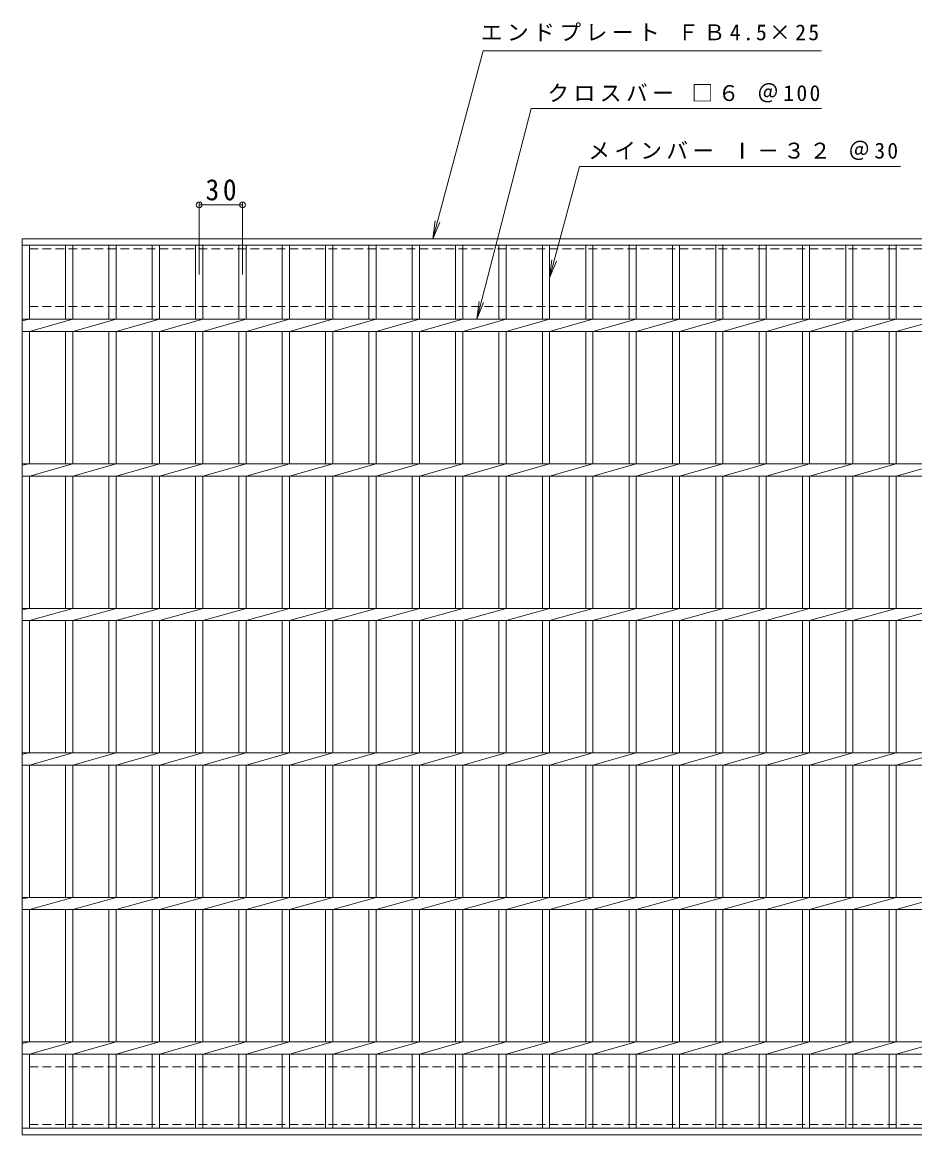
# Model space of a CAD drawing. Units: millimetres, scale not verified. Extents: x -830 to 852, y -684 to 611.
# Drawn here: x -828 to -210, y -158 to 611 of the extents above; entities that cross this region are included whole.
import ezdxf

# ---------------------------------------------------------------- set-up
doc = ezdxf.new("R2010")
doc.units = ezdxf.units.MM
doc.header["$LTSCALE"] = 5
doc.header["$PDMODE"] = 32
doc.header["$PDSIZE"] = 4
doc.linetypes.add('DASHED1', pattern=[1.8, 1.2, -0.6])
for name, color, linetype, lineweight in [('1-1_1-1ﾚｲﾔ', 2, 'Continuous', 9), ('1-2_1-2ﾚｲﾔ', 3, 'Continuous', 9), ('1-4_1-4ﾚｲﾔ', 7, 'Continuous', 9)]:
    doc.layers.add(name, color=color, linetype=linetype, lineweight=lineweight)
doc.styles.add('ＭＳ ゴシック', font='')
doc.styles.get('ＭＳ ゴシック').set_extended_font_data('MS Gothic')

msp = doc.modelspace()

# ---------------------------------------------------------------- linework, layer by layer
at = {"layer": '1-1_1-1ﾚｲﾔ', "linetype": 'DASHED1'}
for p, q in [((-822.973, 414.595), (162.027, 414.595)), ((-822.973, -111.405), (162.027, -111.405)), ((-822.973, -151.405), (-822.973, -111.405)), ((-822.973, -151.405), (162.027, -151.405))]:
    msp.add_line(p, q, dxfattribs=at)
msp.add_lwpolyline([(-822.973, 414.595), (-822.973, 454.595), (162.027, 454.595)], dxfattribs=at)
at = {"layer": '1-2_1-2ﾚｲﾔ'}
for p, q in [((-827.973, -158.405), (-827.973, 461.595)), ((-827.973, 461.595), (167.027, 461.595)), ((-827.973, 457.095), (167.027, 457.095)), ((-822.973, 405.835), (-822.973, 457.095)), ((-797.973, 457.095), (-797.973, 405.835)), ((-792.973, 457.095), (-792.973, 405.835)), ((-767.973, 457.095), (-767.973, 405.835)), ((-762.973, 457.095), (-762.973, 405.835)), ((-737.973, 457.095), (-737.973, 405.835)), ((-732.973, 457.095), (-732.973, 405.835)), ((-707.973, 457.095), (-707.973, 405.835)), ((-702.974, 457.095), (-702.974, 405.835)), ((-677.973, 457.095), (-677.973, 405.835)), ((-672.973, 457.095), (-672.973, 405.835)), ((-647.972, 457.095), (-647.972, 405.835)), ((-642.973, 457.095), (-642.973, 405.835)), ((-617.973, 457.095), (-617.973, 405.835)), ((-612.973, 457.095), (-612.973, 405.835)), ((-587.973, 457.095), (-587.973, 405.835)), ((-582.973, 457.095), (-582.973, 405.835)), ((-557.973, 457.095), (-557.973, 405.835)), ((-552.973, 457.095), (-552.973, 405.835)), ((-527.973, 457.095), (-527.973, 405.835)), ((-522.973, 457.095), (-522.973, 405.835)), ((-497.973, 457.095), (-497.973, 405.835)), ((-492.973, 457.095), (-492.973, 405.835)), ((-467.973, 457.095), (-467.973, 405.835)), ((-462.973, 457.095), (-462.973, 405.835)), ((-437.973, 457.095), (-437.973, 405.835)), ((-432.973, 457.095), (-432.973, 405.835)), ((-407.973, 457.095), (-407.973, 405.835)), ((-402.973, 457.095), (-402.973, 405.835)), ((-377.972, 457.095), (-377.972, 405.835)), ((-372.973, 457.095), (-372.973, 405.835)), ((-347.972, 457.095), (-347.972, 405.835)), ((-342.973, 457.095), (-342.973, 405.835)), ((-317.972, 457.095), (-317.972, 405.835)), ((-312.972, 457.095), (-312.972, 405.835)), ((-287.972, 457.095), (-287.972, 405.835)), ((-282.972, 457.095), (-282.972, 405.835)), ((-257.972, 457.095), (-257.972, 405.835)), ((-252.972, 457.095), (-252.972, 405.835)), ((-227.972, 457.095), (-227.972, 405.835)), ((-222.972, 457.095), (-222.972, 405.835)), ((-822.973, 405.835), (-827.973, 404.835)), ((-827.973, 405.835), (167.027, 405.835)), ((-792.973, 405.835), (-822.973, 397.355)), ((-762.973, 405.835), (-792.973, 397.355)), ((-732.973, 405.835), (-762.973, 397.355)), ((-702.974, 405.835), (-732.973, 397.355)), ((-672.973, 405.835), (-702.974, 397.355)), ((-642.973, 405.835), (-672.973, 397.355)), ((-612.973, 405.835), (-642.973, 397.355)), ((-582.973, 405.835), (-612.973, 397.355)), ((-552.973, 405.835), (-582.973, 397.355)), ((-522.973, 405.835), (-552.973, 397.355)), ((-492.973, 405.835), (-522.973, 397.355)), ((-462.973, 405.835), (-492.973, 397.355)), ((-432.973, 405.835), (-462.973, 397.355)), ((-402.973, 405.835), (-432.973, 397.355)), ((-372.973, 405.835), (-402.973, 397.355)), ((-342.972, 405.835), (-372.973, 397.355)), ((-312.972, 405.835), (-342.973, 397.355)), ((-282.972, 405.835), (-312.972, 397.355)), ((-252.972, 405.835), (-282.972, 397.355)), ((-222.972, 405.835), (-252.972, 397.355)), ((-192.972, 405.835), (-222.972, 397.355)), ((-827.973, 397.355), (167.027, 397.355)), ((-822.973, 305.835), (-822.973, 397.355)), ((-797.973, 397.355), (-797.973, 305.835)), ((-792.973, 397.355), (-792.973, 305.835)), ((-767.973, 397.355), (-767.973, 305.835)), ((-762.973, 397.355), (-762.973, 305.835)), ((-737.973, 397.355), (-737.973, 305.835)), ((-732.973, 397.355), (-732.973, 305.835)), ((-707.973, 397.355), (-707.973, 305.835)), ((-702.974, 397.355), (-702.974, 305.835)), ((-677.973, 397.355), (-677.973, 305.835)), ((-672.973, 397.355), (-672.973, 305.835)), ((-647.972, 397.355), (-647.972, 305.835)), ((-642.973, 397.355), (-642.973, 305.835)), ((-617.973, 397.355), (-617.973, 305.835)), ((-612.973, 397.355), (-612.973, 305.835)), ((-587.973, 397.355), (-587.973, 305.835)), ((-582.973, 397.355), (-582.973, 305.835)), ((-557.973, 397.355), (-557.973, 305.835)), ((-552.973, 397.355), (-552.973, 305.835)), ((-527.973, 397.355), (-527.973, 305.835)), ((-522.973, 397.355), (-522.973, 305.835)), ((-497.973, 397.355), (-497.973, 305.835)), ((-492.973, 397.355), (-492.973, 305.835)), ((-467.973, 397.355), (-467.973, 305.835)), ((-462.973, 397.355), (-462.973, 305.835)), ((-437.973, 397.355), (-437.973, 305.835)), ((-432.973, 397.355), (-432.973, 305.835)), ((-407.973, 397.355), (-407.973, 305.835)), ((-402.973, 397.355), (-402.973, 305.835)), ((-377.972, 397.355), (-377.972, 305.835)), ((-372.973, 397.355), (-372.973, 305.835)), ((-347.972, 397.355), (-347.972, 305.835)), ((-342.973, 397.355), (-342.973, 305.835)), ((-317.972, 397.355), (-317.972, 305.835)), ((-312.972, 397.355), (-312.972, 305.835)), ((-287.972, 397.355), (-287.972, 305.835)), ((-282.972, 397.355), (-282.972, 305.835)), ((-257.972, 397.355), (-257.972, 305.835)), ((-252.972, 397.355), (-252.972, 305.835)), ((-227.972, 397.355), (-227.972, 305.835)), ((-222.972, 397.355), (-222.972, 305.835)), ((-822.973, 305.835), (-827.973, 304.835)), ((-827.973, 305.835), (167.027, 305.835)), ((-792.973, 305.835), (-822.973, 297.355)), ((-762.973, 305.835), (-792.973, 297.355)), ((-732.973, 305.835), (-762.973, 297.355)), ((-702.974, 305.835), (-732.973, 297.355)), ((-672.973, 305.835), (-702.974, 297.355)), ((-642.973, 305.835), (-672.973, 297.355)), ((-612.973, 305.835), (-642.973, 297.355)), ((-582.973, 305.835), (-612.973, 297.355)), ((-552.973, 305.835), (-582.973, 297.355)), ((-522.973, 305.835), (-552.973, 297.355)), ((-492.973, 305.835), (-522.973, 297.355)), ((-827.973, 297.355), (167.027, 297.355)), ((-822.973, 205.835), (-822.973, 297.355)), ((-797.973, 297.355), (-797.973, 205.835)), ((-792.973, 297.355), (-792.973, 205.835)), ((-767.973, 297.355), (-767.973, 205.835)), ((-762.973, 297.355), (-762.973, 205.835)), ((-737.973, 297.355), (-737.973, 205.835)), ((-732.973, 297.355), (-732.973, 205.835)), ((-707.973, 297.355), (-707.973, 205.835)), ((-702.974, 297.355), (-702.974, 205.835)), ((-677.973, 297.355), (-677.973, 205.835)), ((-672.973, 297.355), (-672.973, 205.835)), ((-647.972, 297.355), (-647.972, 205.835)), ((-642.973, 297.355), (-642.973, 205.835)), ((-617.973, 297.355), (-617.973, 205.835)), ((-612.973, 297.355), (-612.973, 205.835)), ((-587.973, 297.355), (-587.973, 205.835)), ((-582.973, 297.355), (-582.973, 205.835)), ((-557.973, 297.355), (-557.973, 205.835)), ((-552.973, 297.355), (-552.973, 205.835)), ((-527.973, 297.355), (-527.973, 205.835)), ((-522.973, 297.355), (-522.973, 205.835)), ((-497.973, 297.355), (-497.973, 205.835)), ((-467.973, 297.355), (-467.973, 205.835)), ((-437.973, 297.355), (-437.973, 205.835)), ((-407.973, 297.355), (-407.973, 205.835)), ((-377.972, 297.355), (-377.972, 205.835)), ((-347.972, 297.355), (-347.972, 205.835)), ((-317.972, 297.355), (-317.972, 205.835)), ((-287.972, 297.355), (-287.972, 205.835)), ((-257.972, 297.355), (-257.972, 205.835)), ((-227.972, 297.355), (-227.972, 205.835)), ((-822.973, 205.835), (-827.973, 204.835)), ((-827.973, 205.835), (167.027, 205.835)), ((-792.973, 205.835), (-822.973, 197.355)), ((-762.973, 205.835), (-792.973, 197.355)), ((-732.973, 205.835), (-762.973, 197.355)), ((-702.974, 205.835), (-732.973, 197.355)), ((-672.973, 205.835), (-702.974, 197.355)), ((-642.973, 205.835), (-672.973, 197.355)), ((-612.973, 205.835), (-642.973, 197.355)), ((-582.973, 205.835), (-612.973, 197.355)), ((-552.973, 205.835), (-582.973, 197.355)), ((-522.973, 205.835), (-552.973, 197.355)), ((-492.973, 205.835), (-522.973, 197.355)), ((-827.973, 197.355), (167.027, 197.355)), ((-822.973, 105.835), (-822.973, 197.355)), ((-797.973, 197.355), (-797.973, 105.835)), ((-792.973, 197.355), (-792.973, 105.835)), ((-767.973, 197.355), (-767.973, 105.835)), ((-762.973, 197.355), (-762.973, 105.835)), ((-737.973, 197.355), (-737.973, 105.835)), ((-732.973, 197.355), (-732.973, 105.835)), ((-707.973, 197.355), (-707.973, 105.835)), ((-702.974, 197.355), (-702.974, 105.835)), ((-677.973, 197.355), (-677.973, 105.835)), ((-672.973, 197.355), (-672.973, 105.835)), ((-647.972, 197.355), (-647.972, 105.835)), ((-642.973, 197.355), (-642.973, 105.835)), ((-617.973, 197.355), (-617.973, 105.835)), ((-612.973, 197.355), (-612.973, 105.835)), ((-587.973, 197.355), (-587.973, 105.835)), ((-582.973, 197.355), (-582.973, 105.835)), ((-557.973, 197.355), (-557.973, 105.835)), ((-552.973, 197.355), (-552.973, 105.835)), ((-527.973, 197.355), (-527.973, 105.835)), ((-522.973, 197.355), (-522.973, 105.835)), ((-497.973, 197.355), (-497.973, 105.835)), ((-467.973, 197.355), (-467.973, 105.835)), ((-437.973, 197.355), (-437.973, 105.835)), ((-407.973, 197.355), (-407.973, 105.835)), ((-377.972, 197.355), (-377.972, 105.835)), ((-347.972, 197.355), (-347.972, 105.835)), ((-317.972, 197.355), (-317.972, 105.835)), ((-287.972, 197.355), (-287.972, 105.835)), ((-257.972, 197.355), (-257.972, 105.835)), ((-227.972, 197.355), (-227.972, 105.835)), ((-822.973, 105.835), (-827.973, 104.835)), ((-827.973, 105.835), (167.027, 105.835)), ((-792.973, 105.835), (-822.973, 97.355)), ((-762.973, 105.835), (-792.973, 97.355)), ((-732.973, 105.835), (-762.973, 97.355)), ((-702.974, 105.835), (-732.973, 97.355)), ((-672.973, 105.835), (-702.974, 97.355)), ((-642.973, 105.835), (-672.973, 97.355)), ((-612.973, 105.835), (-642.973, 97.355)), ((-582.973, 105.835), (-612.973, 97.355)), ((-552.973, 105.835), (-582.973, 97.355)), ((-522.973, 105.835), (-552.973, 97.355)), ((-492.973, 105.835), (-522.973, 97.355)), ((-827.973, 97.355), (167.027, 97.355)), ((-822.973, 5.835), (-822.973, 97.355)), ((-797.973, 97.355), (-797.973, 5.835)), ((-792.973, 97.355), (-792.973, 5.835)), ((-767.973, 97.355), (-767.973, 5.835)), ((-762.973, 97.355), (-762.973, 5.835)), ((-737.973, 97.355), (-737.973, 5.835)), ((-732.973, 97.355), (-732.973, 5.835)), ((-707.973, 97.355), (-707.973, 5.835)), ((-702.974, 97.355), (-702.974, 5.835)), ((-677.973, 97.355), (-677.973, 5.835)), ((-672.973, 97.355), (-672.973, 5.835)), ((-647.972, 97.355), (-647.972, 5.835)), ((-642.973, 97.355), (-642.973, 5.835)), ((-617.973, 97.355), (-617.973, 5.835)), ((-612.973, 97.355), (-612.973, 5.835)), ((-587.973, 97.355), (-587.973, 5.835)), ((-582.973, 97.355), (-582.973, 5.835)), ((-557.973, 97.355), (-557.973, 5.835)), ((-552.973, 97.355), (-552.973, 5.835)), ((-527.973, 97.355), (-527.973, 5.835)), ((-522.973, 97.355), (-522.973, 5.835)), ((-497.973, 97.355), (-497.973, 5.835)), ((-467.973, 97.355), (-467.973, 5.835)), ((-437.973, 97.355), (-437.973, 5.835)), ((-407.973, 97.355), (-407.973, 5.835)), ((-377.972, 97.355), (-377.972, 5.835)), ((-347.972, 97.355), (-347.972, 5.835)), ((-317.972, 97.355), (-317.972, 5.835)), ((-287.972, 97.355), (-287.972, 5.835)), ((-257.972, 97.355), (-257.972, 5.835)), ((-227.972, 97.355), (-227.972, 5.835)), ((-822.973, 5.835), (-827.973, 4.835)), ((-827.973, 5.835), (167.027, 5.835)), ((-792.973, 5.835), (-822.973, -2.645)), ((-762.973, 5.835), (-792.973, -2.645)), ((-732.973, 5.835), (-762.973, -2.645)), ((-702.974, 5.835), (-732.973, -2.645)), ((-672.973, 5.835), (-702.974, -2.645)), ((-642.973, 5.835), (-672.973, -2.645)), ((-612.973, 5.835), (-642.973, -2.645)), ((-582.973, 5.835), (-612.973, -2.645)), ((-552.973, 5.835), (-582.973, -2.645)), ((-522.973, 5.835), (-552.973, -2.645)), ((-492.973, 5.835), (-522.973, -2.645)), ((-462.973, 5.835), (-492.973, -2.645)), ((-432.973, 5.835), (-462.973, -2.645)), ((-402.973, 5.835), (-432.973, -2.645)), ((-372.973, 5.835), (-402.973, -2.645)), ((-342.972, 5.835), (-372.973, -2.645)), ((-312.972, 5.835), (-342.973, -2.645)), ((-282.972, 5.835), (-312.972, -2.645)), ((-252.972, 5.835), (-282.972, -2.645)), ((-222.972, 5.835), (-252.972, -2.645)), ((-192.972, 5.835), (-222.972, -2.645)), ((-827.973, -2.645), (167.027, -2.645)), ((-822.973, -94.165), (-822.973, -2.645)), ((-797.973, -2.645), (-797.973, -94.165)), ((-792.973, -2.645), (-792.973, -94.165)), ((-767.973, -2.645), (-767.973, -94.165)), ((-762.973, -2.645), (-762.973, -94.165)), ((-737.973, -2.645), (-737.973, -94.165)), ((-732.973, -2.645), (-732.973, -94.165)), ((-707.973, -2.645), (-707.973, -94.165)), ((-702.974, -2.645), (-702.974, -94.165)), ((-677.973, -2.645), (-677.973, -94.165)), ((-672.973, -2.645), (-672.973, -94.165)), ((-647.972, -2.645), (-647.972, -94.165)), ((-642.973, -2.645), (-642.973, -94.165)), ((-617.973, -2.645), (-617.973, -94.165)), ((-612.973, -2.645), (-612.973, -94.165)), ((-587.973, -2.645), (-587.973, -94.165)), ((-582.973, -2.645), (-582.973, -94.165)), ((-557.973, -2.645), (-557.973, -94.165)), ((-552.973, -2.645), (-552.973, -94.165)), ((-527.973, -2.645), (-527.973, -94.165)), ((-522.973, -2.645), (-522.973, -94.165)), ((-497.973, -2.645), (-497.973, -94.165)), ((-492.973, -2.645), (-492.973, -94.165)), ((-467.973, -2.645), (-467.973, -94.165)), ((-462.973, -2.645), (-462.973, -94.165)), ((-437.973, -2.645), (-437.973, -94.165)), ((-432.973, -2.645), (-432.973, -94.165)), ((-407.973, -2.645), (-407.973, -94.165)), ((-402.973, -2.645), (-402.973, -94.165)), ((-377.972, -2.645), (-377.972, -94.165)), ((-372.973, -2.645), (-372.973, -94.165)), ((-347.972, -2.645), (-347.972, -94.165)), ((-342.973, -2.645), (-342.973, -94.165)), ((-317.972, -2.645), (-317.972, -94.165)), ((-312.972, -2.645), (-312.972, -94.165)), ((-287.972, -2.645), (-287.972, -94.165)), ((-282.972, -2.645), (-282.972, -94.165)), ((-257.972, -2.645), (-257.972, -94.165)), ((-252.972, -2.645), (-252.972, -94.165)), ((-227.972, -2.645), (-227.972, -94.165)), ((-222.972, -2.645), (-222.972, -94.165)), ((-822.973, -94.165), (-827.973, -95.165)), ((-827.973, -94.165), (167.027, -94.165)), ((-792.973, -94.165), (-822.973, -102.645)), ((-762.973, -94.165), (-792.973, -102.645)), ((-732.973, -94.165), (-762.973, -102.645)), ((-702.974, -94.165), (-732.973, -102.645)), ((-672.973, -94.165), (-702.974, -102.645)), ((-642.973, -94.165), (-672.973, -102.645)), ((-612.973, -94.165), (-642.973, -102.645)), ((-582.973, -94.165), (-612.973, -102.645)), ((-552.973, -94.165), (-582.973, -102.645)), ((-522.973, -94.165), (-552.973, -102.645)), ((-492.973, -94.165), (-522.973, -102.645)), ((-462.973, -94.165), (-492.973, -102.645)), ((-432.973, -94.165), (-462.973, -102.645)), ((-402.973, -94.165), (-432.973, -102.645)), ((-372.973, -94.165), (-402.973, -102.645)), ((-342.972, -94.165), (-372.973, -102.645)), ((-312.972, -94.165), (-342.973, -102.645)), ((-282.972, -94.165), (-312.972, -102.645)), ((-252.972, -94.165), (-282.972, -102.645)), ((-222.972, -94.165), (-252.972, -102.645)), ((-192.972, -94.165), (-222.972, -102.645)), ((-827.973, -102.645), (167.027, -102.645)), ((-822.973, -153.905), (-822.973, -102.645)), ((-797.973, -102.645), (-797.973, -153.905)), ((-792.973, -102.645), (-792.973, -153.905)), ((-767.973, -102.645), (-767.973, -153.905)), ((-762.973, -102.645), (-762.973, -153.905)), ((-737.973, -102.645), (-737.973, -153.905)), ((-732.973, -102.645), (-732.973, -153.905)), ((-707.973, -102.645), (-707.973, -153.905)), ((-702.974, -102.645), (-702.974, -153.905)), ((-677.973, -102.645), (-677.973, -153.905)), ((-672.973, -102.645), (-672.973, -153.905)), ((-647.972, -102.645), (-647.972, -153.905)), ((-642.973, -102.645), (-642.973, -153.905)), ((-617.973, -102.645), (-617.973, -153.905)), ((-612.973, -102.645), (-612.973, -153.905)), ((-587.973, -102.645), (-587.973, -153.905)), ((-582.973, -102.645), (-582.973, -153.905)), ((-557.973, -102.645), (-557.973, -153.905)), ((-552.973, -102.645), (-552.973, -153.905)), ((-527.973, -102.645), (-527.973, -153.905)), ((-522.973, -102.645), (-522.973, -153.905)), ((-497.973, -102.645), (-497.973, -153.905)), ((-492.973, -102.645), (-492.973, -153.905)), ((-467.973, -102.645), (-467.973, -153.905)), ((-462.973, -102.645), (-462.973, -153.905)), ((-437.973, -102.645), (-437.973, -153.905)), ((-432.973, -102.645), (-432.973, -153.905)), ((-407.973, -102.645), (-407.973, -153.905)), ((-402.973, -102.645), (-402.973, -153.905)), ((-377.972, -102.645), (-377.972, -153.905)), ((-372.973, -102.645), (-372.973, -153.905)), ((-347.972, -102.645), (-347.972, -153.905)), ((-342.973, -102.645), (-342.973, -153.905)), ((-317.972, -102.645), (-317.972, -153.905)), ((-312.972, -102.645), (-312.972, -153.905)), ((-287.972, -102.645), (-287.972, -153.905)), ((-282.972, -102.645), (-282.972, -153.905)), ((-257.972, -102.645), (-257.972, -153.905)), ((-252.972, -102.645), (-252.972, -153.905)), ((-227.972, -102.645), (-227.972, -153.905)), ((-222.972, -102.645), (-222.972, -153.905)), ((167.027, -153.905), (-827.973, -153.905)), ((167.027, -158.405), (-827.973, -158.405))]:
    msp.add_line(p, q, dxfattribs=at)
for points in [[(-462.973, 305.835), (-492.973, 297.355), (-492.973, 205.835)], [(-432.973, 305.835), (-462.973, 297.355), (-462.973, 205.835)], [(-402.973, 305.835), (-432.973, 297.355), (-432.973, 205.835)], [(-372.973, 305.835), (-402.973, 297.355), (-402.973, 205.835)], [(-342.972, 305.835), (-372.973, 297.355), (-372.973, 205.835)], [(-312.972, 305.835), (-342.973, 297.355), (-342.973, 205.835)], [(-282.972, 305.835), (-312.972, 297.355), (-312.972, 205.835)], [(-252.972, 305.835), (-282.972, 297.355), (-282.972, 205.835)], [(-222.972, 305.835), (-252.972, 297.355), (-252.972, 205.835)], [(-192.972, 305.835), (-222.972, 297.355), (-222.972, 205.835)], [(-462.973, 205.835), (-492.973, 197.355), (-492.973, 105.835)], [(-432.973, 205.835), (-462.973, 197.355), (-462.973, 105.835)], [(-402.973, 205.835), (-432.973, 197.355), (-432.973, 105.835)], [(-372.973, 205.835), (-402.973, 197.355), (-402.973, 105.835)], [(-342.972, 205.835), (-372.973, 197.355), (-372.973, 105.835)], [(-312.972, 205.835), (-342.973, 197.355), (-342.973, 105.835)], [(-282.972, 205.835), (-312.972, 197.355), (-312.972, 105.835)], [(-252.972, 205.835), (-282.972, 197.355), (-282.972, 105.835)], [(-222.972, 205.835), (-252.972, 197.355), (-252.972, 105.835)], [(-192.972, 205.835), (-222.972, 197.355), (-222.972, 105.835)], [(-462.973, 105.835), (-492.973, 97.355), (-492.973, 5.835)], [(-432.973, 105.835), (-462.973, 97.355), (-462.973, 5.835)], [(-402.973, 105.835), (-432.973, 97.355), (-432.973, 5.835)], [(-372.973, 105.835), (-402.973, 97.355), (-402.973, 5.835)], [(-342.972, 105.835), (-372.973, 97.355), (-372.973, 5.835)], [(-312.972, 105.835), (-342.973, 97.355), (-342.973, 5.835)], [(-282.972, 105.835), (-312.972, 97.355), (-312.972, 5.835)], [(-252.972, 105.835), (-282.972, 97.355), (-282.972, 5.835)], [(-222.972, 105.835), (-252.972, 97.355), (-252.972, 5.835)], [(-192.972, 105.835), (-222.972, 97.355), (-222.972, 5.835)]]:
    msp.add_lwpolyline(points, dxfattribs=at)
at = {"layer": '1-4_1-4ﾚｲﾔ'}
for p, q in [((-462.973, 434.627), (-442.35, 511.595)), ((-442.35, 511.595), (-220.137, 511.595)), ((-705.473, 436.735), (-705.473, 486.466)), ((-675.473, 436.735), (-675.473, 486.466)), ((-705.473, 484.966), (-675.473, 484.966)), ((-543.737, 461.595), (-542.106, 473.988)), ((-543.737, 461.595), (-538.954, 473.143)), ((-462.973, 434.627), (-461.341, 447.02)), ((-462.973, 434.627), (-458.189, 446.176)), ((-513.329, 405.835), (-511.804, 418.241)), ((-513.329, 405.835), (-508.645, 417.424))]:
    msp.add_line(p, q, dxfattribs=at)
for points in [[(-543.737, 461.595), (-508.904, 591.595), (-274.671, 591.595)], [(-513.329, 405.835), (-475.613, 551.595), (-274.671, 551.595)]]:
    msp.add_lwpolyline(points, dxfattribs=at)
for p in [(-705.473, 484.966), (-675.473, 484.966)]:
    msp.add_point(p, dxfattribs=at)

# ---------------------------------------------------------------- texts
at = {"layer": '1-4_1-4ﾚｲﾔ', "char_height": 11, "attachment_point": 7, "style": 'ＭＳ ゴシック'}
for s, insert in [('\\T1.21;エンドプレート\\~ＦＢ4.5×25', (-510.636, 598.273)), ('\\T1.21;クロスバー\\~□６\\~＠100', (-464.491, 555.869)), ('\\T1.2;メインバー\\~Ⅰ－３２\\~＠30', (-436.176, 516.016))]:
    msp.add_mtext(s, dxfattribs=dict(at, insert=insert))
at = {"layer": '1-4_1-4ﾚｲﾔ', "color": 2, "insert": (-701.098, 487.966), "char_height": 14.66, "attachment_point": 7, "style": 'ＭＳ ゴシック'}
msp.add_mtext('\\T1.27;\\W0.95;30', dxfattribs=at)

doc.saveas('drawing.dxf')
